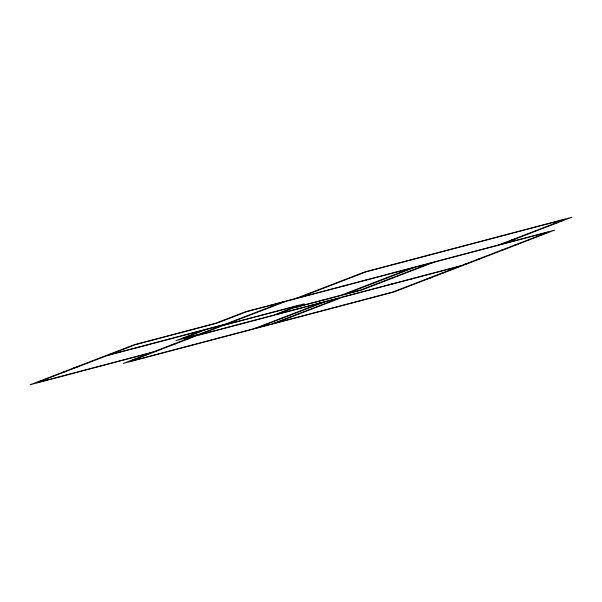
<?xml version="1.0" encoding="UTF-8"?>
<svg xmlns="http://www.w3.org/2000/svg" width="602" height="602" viewBox="0 0 602 602"><rect width="100%" height="100%" fill="white"/><g stroke="black" fill="none" stroke-linecap="round" stroke-linejoin="round"><path stroke-width="0.9" d="M202.167 330.558L175.934 340.657L196.666 335.186M206.313 329.467L182.541 338.617L199.127 334.238M283.963 301.572L123.297 363.435L394.205 291.932L554.871 230.069L245.262 311.791L215.343 323.312L133.794 344.833L30.1 384.761L150.35 353.02M285.657 301.429L198.765 334.885L273.398 315.185L297.584 305.869L222.943 325.569M295.717 298.472L364.571 271.961L571.9 217.239L503.039 243.75M299.864 297.38L366.257 271.818L565.293 219.286L498.892 244.848M342.32 286.469L344.78 285.521M365.128 280.449L367.589 279.501M298.238 306.787L300.699 305.846M296.508 309.383L298.968 308.435M321.739 300.586L324.2 299.645M317.931 303.724L320.392 302.776M254.3 328.564L320.7 302.994M410.745 268.409L341.477 295.085L295.168 307.306L304.191 303.829L225.404 324.628M258.446 327.465L324.847 301.903M414.891 267.318L345.623 293.987L360.131 290.156L429.399 263.488M272.27 323.816L338.67 298.253L196.305 335.833L129.904 361.396L392.519 292.083L548.271 232.116L246.955 311.64L217.036 323.161L135.48 344.683L36.707 382.714L156.956 350.981M276.416 322.725L342.816 297.162L458.92 266.513M433.545 262.389L361.817 290.006L292.715 308.247L277.545 314.086L461.38 265.572M389.81 284.754L392.271 283.813M411.234 279.102L413.694 278.154M552.997 224.019L557.143 222.921M511.188 240.115L515.342 239.017M514.251 245.21L518.397 244.119M500.721 250.417L504.867 249.326M109.255 354.789L225.359 324.139M106.795 355.729L222.898 325.088M476.95 259.575L481.096 258.476M464.654 264.308L468.8 263.209M73.135 368.191L77.282 367.092M184.776 339.761L188.923 338.67M62.066 372.45L66.212 371.359M440.062 273.775L444.208 272.683M172.074 344.66L176.22 343.561M426.946 278.824L431.092 277.733M144.202 355.391L148.348 354.292M132.312 359.966L136.466 358.867"/></g></svg>
